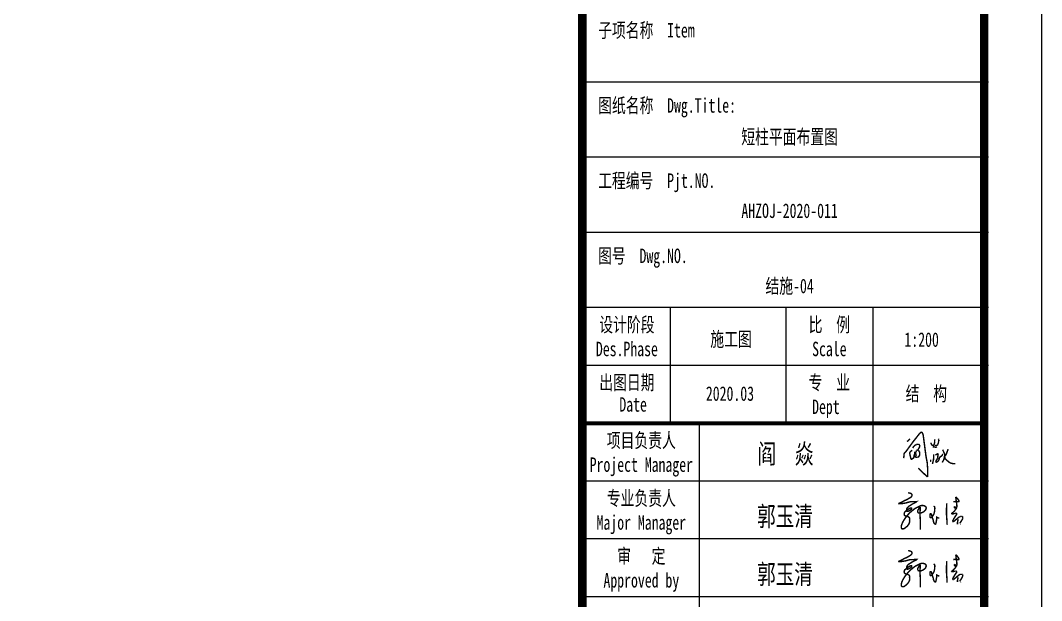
# Model space of a CAD drawing. Extents: x 180850 to 1399066, y 48356 to 327880.
# Drawn here: x 400677 to 425838, y 63218 to 77514 of the extents above; entities that cross this region are included whole.
import ezdxf
from ezdxf.enums import TextEntityAlignment as Align

# ---------------------------------------------------------------- set-up
doc = ezdxf.new("R2010")
doc.units = 0
doc.header["$LTSCALE"] = 1000
for name, color, linetype in [('PUB_TEXT', 7, 'Continuous'), ('PUB_TITLE', 4, 'Continuous'), ('填充', 251, 'Continuous')]:
    doc.layers.add(name, color=color, linetype=linetype)
doc.styles.add('_gyy_title_ST', font='', dxfattribs={"width": 0.8})
doc.styles.get('_gyy_title_ST').set_extended_font_data('SimSun')

# ---------------------------------------------------------------- blocks, each defined once
blk = doc.blocks.new('asdf')
at = {"color": 2, "lineweight": 25, "const_width": 25}
for points in [[(2531310, 1895199), (2531428, 1895348)], [(2531428, 1895348), (2531455, 1895365)], [(2531455, 1895365), (2531480, 1895318)], [(2531180, 1895021), (2531310, 1895199)], [(2531201, 1895196), (2531253, 1895242)], [(2531341, 1895136), (2531372, 1895148)], [(2531372, 1895148), (2531403, 1895151)], [(2531403, 1895151), (2531421, 1895140)], [(2531480, 1895318), (2531529, 1894945)], [(2531612, 1895178), (2531630, 1895135)], [(2531671, 1895149), (2531658, 1895106)], [(2531681, 1895194), (2531671, 1895149)], [(2531677, 1895238), (2531681, 1895194)], [(2531744, 1895184), (2531734, 1895144)], [(2531740, 1895244), (2531751, 1895233)], [(2531751, 1895205), (2531744, 1895184)], [(2531751, 1895233), (2531751, 1895205)], [(2531144, 1894910), (2531152, 1894991)], [(2531152, 1894991), (2531180, 1895021)], [(2531288, 1895046), (2531245, 1895006)], [(2531245, 1895006), (2531261, 1894932)], [(2531301, 1895084), (2531314, 1895109)], [(2531314, 1895109), (2531322, 1895121)], [(2531321, 1894951), (2531334, 1894984)], [(2531322, 1895121), (2531341, 1895136)], [(2531334, 1894984), (2531336, 1895022)], [(2531345, 1894996), (2531367, 1895042)], [(2531360, 1894945), (2531351, 1894996)], [(2531367, 1895042), (2531382, 1895054)], [(2531382, 1895054), (2531401, 1895042)], [(2531407, 1895082), (2531389, 1895056)], [(2531401, 1895042), (2531414, 1895027)], [(2531423, 1895114), (2531407, 1895082)], [(2531421, 1894971), (2531409, 1894940)], [(2531414, 1895027), (2531422, 1895000)], [(2531421, 1895140), (2531423, 1895114)], [(2531422, 1895000), (2531421, 1894971)], [(2531630, 1895135), (2531645, 1895132)], [(2531645, 1895132), (2531659, 1895133)], [(2531658, 1895106), (2531656, 1895092)], [(2531661, 1894978), (2531664, 1894948)], [(2531671, 1895106), (2531703, 1895096)], [(2531712, 1895127), (2531687, 1895132)], [(2531690, 1894965), (2531741, 1894991)], [(2531703, 1895096), (2531716, 1895110)], [(2531734, 1895144), (2531712, 1895127)], [(2531741, 1894991), (2531728, 1894906)], [(2531804, 1894953), (2531821, 1894982)], [(2531817, 1895058), (2531855, 1894974)], [(2531855, 1894974), (2531845, 1894919)], [(2531878, 1894974), (2531855, 1894949)], [(2531912, 1895067), (2531878, 1894974)], [(2531261, 1894932), (2531271, 1894889)], [(2531271, 1894889), (2531288, 1894893)], [(2531288, 1894893), (2531319, 1894920)], [(2531319, 1894920), (2531321, 1894951)], [(2531338, 1894938), (2531326, 1894956)], [(2531346, 1894925), (2531338, 1894938)], [(2531339, 1894936), (2531360, 1894945)], [(2531387, 1894925), (2531346, 1894925)], [(2531409, 1894940), (2531387, 1894925)], [(2531529, 1894945), (2531550, 1894833)], [(2531550, 1894833), (2531558, 1894732)], [(2531610, 1894887), (2531611, 1894847)], [(2531658, 1894880), (2531641, 1894811)], [(2531664, 1894948), (2531658, 1894880)], [(2531728, 1894906), (2531694, 1894847)], [(2531694, 1894847), (2531720, 1894839)], [(2531720, 1894839), (2531758, 1894885)], [(2531758, 1894919), (2531804, 1894953)], [(2531758, 1894885), (2531758, 1894919)], [(2531835, 1894880), (2531810, 1894836)], [(2531845, 1894919), (2531835, 1894880)], [(2531855, 1894949), (2531853, 1894942)], [(2531853, 1894942), (2531864, 1894888)], [(2531862, 1894897), (2531907, 1894859)], [(2531907, 1894859), (2531945, 1894828)], [(2531945, 1894828), (2531993, 1894816)], [(2531993, 1894816), (2532034, 1894816)], [(2531555, 1894585), (2531397, 1894735)], [(2531558, 1894626), (2531555, 1894585)], [(2531558, 1894732), (2531558, 1894626)]]:
    blk.add_lwpolyline(points, dxfattribs=at)
blk = doc.blocks.new('wfadf')
at = {"color": 2, "lineweight": 25, "const_width": 25}
for points in [[(2531221, 1893280), (2531268, 1893267), (2531280, 1893258), (2531285, 1893250), (2531289, 1893239), (2531287, 1893226), (2531279, 1893214), (2531266, 1893200), (2531240, 1893184), (2531192, 1893157), (2531155, 1893142), (2531122, 1893123), (2531089, 1893107), (2531063, 1893096), (2531061, 1893091), (2531109, 1893090), (2531136, 1893095), (2531162, 1893099), (2531182, 1893103), (2531204, 1893109), (2531229, 1893116), (2531261, 1893123), (2531306, 1893123), (2531348, 1893125), (2531368, 1893126), (2531354, 1893113), (2531289, 1893081), (2531258, 1893060), (2531236, 1893048), (2531213, 1893026), (2531203, 1893014), (2531197, 1892999), (2531197, 1892980), (2531197, 1892967), (2531201, 1892959), (2531209, 1892956), (2531223, 1892960), (2531255, 1892976), (2531265, 1892983), (2531278, 1892994), (2531283, 1893005), (2531283, 1893010), (2531280, 1893016), (2531268, 1893016), (2531256, 1893014), (2531231, 1892999), (2531206, 1892983), (2531187, 1892967), (2531163, 1892946), (2531155, 1892932), (2531152, 1892912), (2531156, 1892892), (2531169, 1892880), (2531194, 1892873), (2531218, 1892866), (2531239, 1892852), (2531246, 1892838), (2531245, 1892809), (2531246, 1892782), (2531243, 1892758), (2531229, 1892732), (2531210, 1892706), (2531188, 1892686), (2531165, 1892668), (2531149, 1892657), (2531130, 1892654), (2531116, 1892655), (2531107, 1892664), (2531102, 1892674), (2531102, 1892689), (2531104, 1892708), (2531111, 1892733), (2531129, 1892774), (2531149, 1892807), (2531168, 1892837), (2531190, 1892865), (2531212, 1892893), (2531255, 1892938), (2531298, 1892974), (2531333, 1893002), (2531366, 1893021), (2531413, 1893044), (2531436, 1893054), (2531455, 1893058), (2531478, 1893058), (2531506, 1893051), (2531525, 1893038), (2531531, 1893026), (2531534, 1893013), (2531528, 1892997), (2531522, 1892981), (2531502, 1892960), (2531479, 1892944), (2531442, 1892928), (2531413, 1892927), (2531395, 1892933), (2531387, 1892949), (2531386, 1892964), (2531390, 1892977), (2531398, 1892992), (2531412, 1893015), (2531422, 1893021), (2531431, 1893022), (2531425, 1892920), (2531430, 1892817), (2531432, 1892667), (2531432, 1892642)], [(2532045, 1893207), (2532044, 1893200)], [(2532059, 1893195), (2532045, 1893207)], [(2531661, 1893048), (2531679, 1893035), (2531682, 1893015), (2531680, 1892967), (2531667, 1892912), (2531644, 1892876), (2531631, 1892856), (2531618, 1892849), (2531606, 1892849), (2531599, 1892860), (2531598, 1892890), (2531603, 1892914), (2531616, 1892915), (2531626, 1892898), (2531636, 1892856), (2531655, 1892804), (2531659, 1892776), (2531664, 1892764), (2531672, 1892749), (2531680, 1892740), (2531686, 1892737), (2531691, 1892736), (2531697, 1892739), (2531704, 1892762), (2531713, 1892817), (2531715, 1892846), (2531715, 1892856), (2531741, 1892842), (2531758, 1892842)], [(2531889, 1893096), (2531883, 1892990), (2531884, 1892899), (2531891, 1892801), (2531895, 1892727)], [(2532003, 1893125), (2532035, 1893127)], [(2532019, 1893041), (2532060, 1893017)], [(2532020, 1893041), (2532019, 1893034), (2532020, 1893030), (2532021, 1893025), (2532022, 1893021), (2532024, 1893017), (2532028, 1893015), (2532030, 1893014), (2532052, 1893011), (2532057, 1893011)], [(2532035, 1893127), (2532056, 1893125)], [(2532044, 1893200), (2532056, 1893113)], [(2532056, 1893125), (2532090, 1893125)], [(2532056, 1893113), (2532062, 1893074)], [(2532064, 1893030), (2532057, 1893011)], [(2532075, 1893175), (2532059, 1893195)], [(2532062, 1893074), (2532064, 1893030)], [(2532091, 1893154), (2532075, 1893175)], [(2532090, 1893125), (2532105, 1893125)], [(2532105, 1893125), (2532091, 1893154)], [(2531975, 1892927), (2531970, 1892912)], [(2531970, 1892912), (2531986, 1892913)], [(2531999, 1892940), (2531975, 1892927)], [(2531986, 1892913), (2531999, 1892914)], [(2532033, 1892977), (2531999, 1892940)], [(2531999, 1892914), (2532006, 1892916)], [(2532006, 1892916), (2532021, 1892922)], [(2532021, 1892922), (2532026, 1892925)], [(2532055, 1892899), (2532021, 1892847)], [(2532026, 1892925), (2532030, 1892927)], [(2532030, 1892927), (2532039, 1892927)], [(2532060, 1893017), (2532033, 1892977)], [(2532039, 1892927), (2532055, 1892923)], [(2532055, 1892923), (2532063, 1892920)], [(2532064, 1892913), (2532055, 1892899)], [(2532063, 1892920), (2532064, 1892913)], [(2532063, 1892827), (2532100, 1892857)], [(2532100, 1892857), (2532115, 1892866)], [(2532115, 1892866), (2532132, 1892870)], [(2532132, 1892870), (2532148, 1892870)], [(2532148, 1892870), (2532160, 1892865)], [(2532160, 1892865), (2532166, 1892855)], [(2532166, 1892855), (2532164, 1892834)], [(2531992, 1892787), (2531992, 1892776)], [(2531992, 1892776), (2531999, 1892774)], [(2531996, 1892806), (2531992, 1892787)], [(2532021, 1892847), (2531996, 1892806)], [(2531999, 1892774), (2532017, 1892789)], [(2532017, 1892789), (2532063, 1892827)], [(2532085, 1892819), (2532074, 1892766), (2532074, 1892741), (2532074, 1892734)], [(2532119, 1892759), (2532108, 1892755)], [(2532129, 1892774), (2532119, 1892759)], [(2532133, 1892737), (2532125, 1892733)], [(2532150, 1892805), (2532129, 1892774)], [(2532164, 1892834), (2532150, 1892805)]]:
    blk.add_lwpolyline(points, dxfattribs=at)

msp = doc.modelspace()

# ---------------------------------------------------------------- linework, layer by layer
at = {"layer": 'PUB_TITLE'}
for p, q in [((424528.17, 75996.69), (414550.69, 75996.69)), ((424528.17, 74143.73), (414550.69, 74143.73)), ((424528.17, 72290.77), (414550.69, 72290.77)), ((424528.17, 70437.81), (414550.69, 70437.81)), ((416688.72, 70437.81), (416688.72, 67587.1)), ((419539.43, 70437.81), (419539.43, 67587.1)), ((421677.46, 70437.81), (421677.46, 57609.62)), ((424528.17, 69012.45), (414550.69, 69012.45)), ((417401.4, 67587.1), (417401.4, 57609.62)), ((424528.17, 66161.74), (414550.69, 66161.74)), ((424528.17, 64736.39), (414550.69, 64736.39)), ((424528.17, 63311.04), (414550.69, 63311.04))]:
    msp.add_line(p, q, dxfattribs=at)
msp.add_lwpolyline([(306908.52, 132355.95), (425837.69, 132355.95), (425837.69, 48356.03), (306908.52, 48356.03)], close=True, dxfattribs=at)
at = {"layer": 'PUB_TITLE', "const_width": 212.12}
for points in [[(310443.87, 49770.17), (310443.87, 130941.81), (424423.55, 130941.81), (424423.55, 49770.17)], [(414524.57, 130941.81), (424423.55, 130941.81), (424423.55, 49770.17), (414524.57, 49770.17)]]:
    msp.add_lwpolyline(points, close=True, dxfattribs=at)
at = {"layer": 'PUB_TITLE', "const_width": 99.77}
msp.add_lwpolyline([(414550.69, 67587.1), (424528.17, 67587.1)], dxfattribs=at)

# ---------------------------------------------------------------- block references
at = {"layer": '填充', "xscale": 1.4253541302, "yscale": 1.4253541302, "zscale": 1.4253541302}
for name, p in [('asdf', (-3185336.09, -2634191.21)), ('wfadf', (-3185336.09, -2632718.09)), ('wfadf', (-3185336.09, -2634143.45))]:
    msp.add_blockref(name, p, dxfattribs=at)

# ---------------------------------------------------------------- texts
at = {"layer": 'PUB_TEXT', "color": 3, "style": '_gyy_title_ST', "width": 0.7}
for s, p in [('阎  焱', (418840.33, 66594.11)), ('郭玉清', (418827.44, 65054.48)), ('郭玉清', (418827.44, 63629.13))]:
    msp.add_text(s, height=481.259, dxfattribs=at).set_placement(p)
at = {"layer": 'PUB_TITLE', "style": '_gyy_title_ST', "width": 0.7}
for s, height, p in [('子项名称  Item', 356.338, (414911.37, 77094.21)), ('图纸名称  Dwg.Title:', 356.3382, (414911.37, 75241.25)), ('工程编号  Pjt.NO.', 356.3382, (414911.37, 73388.29)), ('图号  Dwg.NO.', 356.3382, (414911.37, 71535.33))]:
    msp.add_text(s, height=height, dxfattribs=at).set_placement(p)
at = {"layer": 'PUB_TITLE', "color": 6, "style": '_gyy_title_ST', "width": 0.7}
for s, height, p in [('短柱平面布置图', 356.338, (419629.17, 74469.61)), ('AHZOJ-2020-011', 356.3382, (419629.17, 72645.94))]:
    msp.add_text(s, height=height, dxfattribs=at).set_placement(p, align=Align.CENTER)
at = {"layer": 'PUB_TITLE', "color": 7, "style": '_gyy_title_ST', "width": 0.7}
for s, height, p in [('结施-04', 356.339, (419629.17, 70792.98)), ('施工图', 356.338, (418185.83, 69482.17)), ('1:200', 356.338, (422882.43, 69470.89)), ('2020.03', 356.338, (418159.47, 68140.64)), ('结  构', 356.338, (422998.99, 68140.64))]:
    msp.add_text(s, height=height, dxfattribs=at).set_placement(p, align=Align.CENTER)
at = {"layer": 'PUB_TITLE', "style": '_gyy_title_ST', "width": 0.7}
for s, height, p in [('设计阶段', 356.338, (415619.71, 69839.16)), ('比  例', 356.338, (420608.45, 69839.16)), ('Des.Phase', 356.338, (415619.71, 69240.53)), ('Scale', 356.338, (420608.45, 69240.53)), ('出图日期', 356.338, (415619.71, 68413.8)), ('专  业', 356.338, (420608.45, 68413.8)), ('Date', 356.338, (415773.02, 67873.57)), ('Dept ', 356.338, (420608.45, 67815.16)), ('项目负责人', 356.338, (415976.04, 66988.45)), ('Project Manager', 356.3382, (415976.04, 66389.8)), ('专业负责人', 356.338, (415976.04, 65563.1)), ('Major Manager', 356.3382, (415976.04, 64964.45)), ('审   定', 356.338, (415976.06, 64137.74)), ('Approved by', 356.3382, (415976.04, 63539.09))]:
    msp.add_text(s, height=height, dxfattribs=at).set_placement(p, align=Align.CENTER)

doc.saveas('drawing.dxf')
